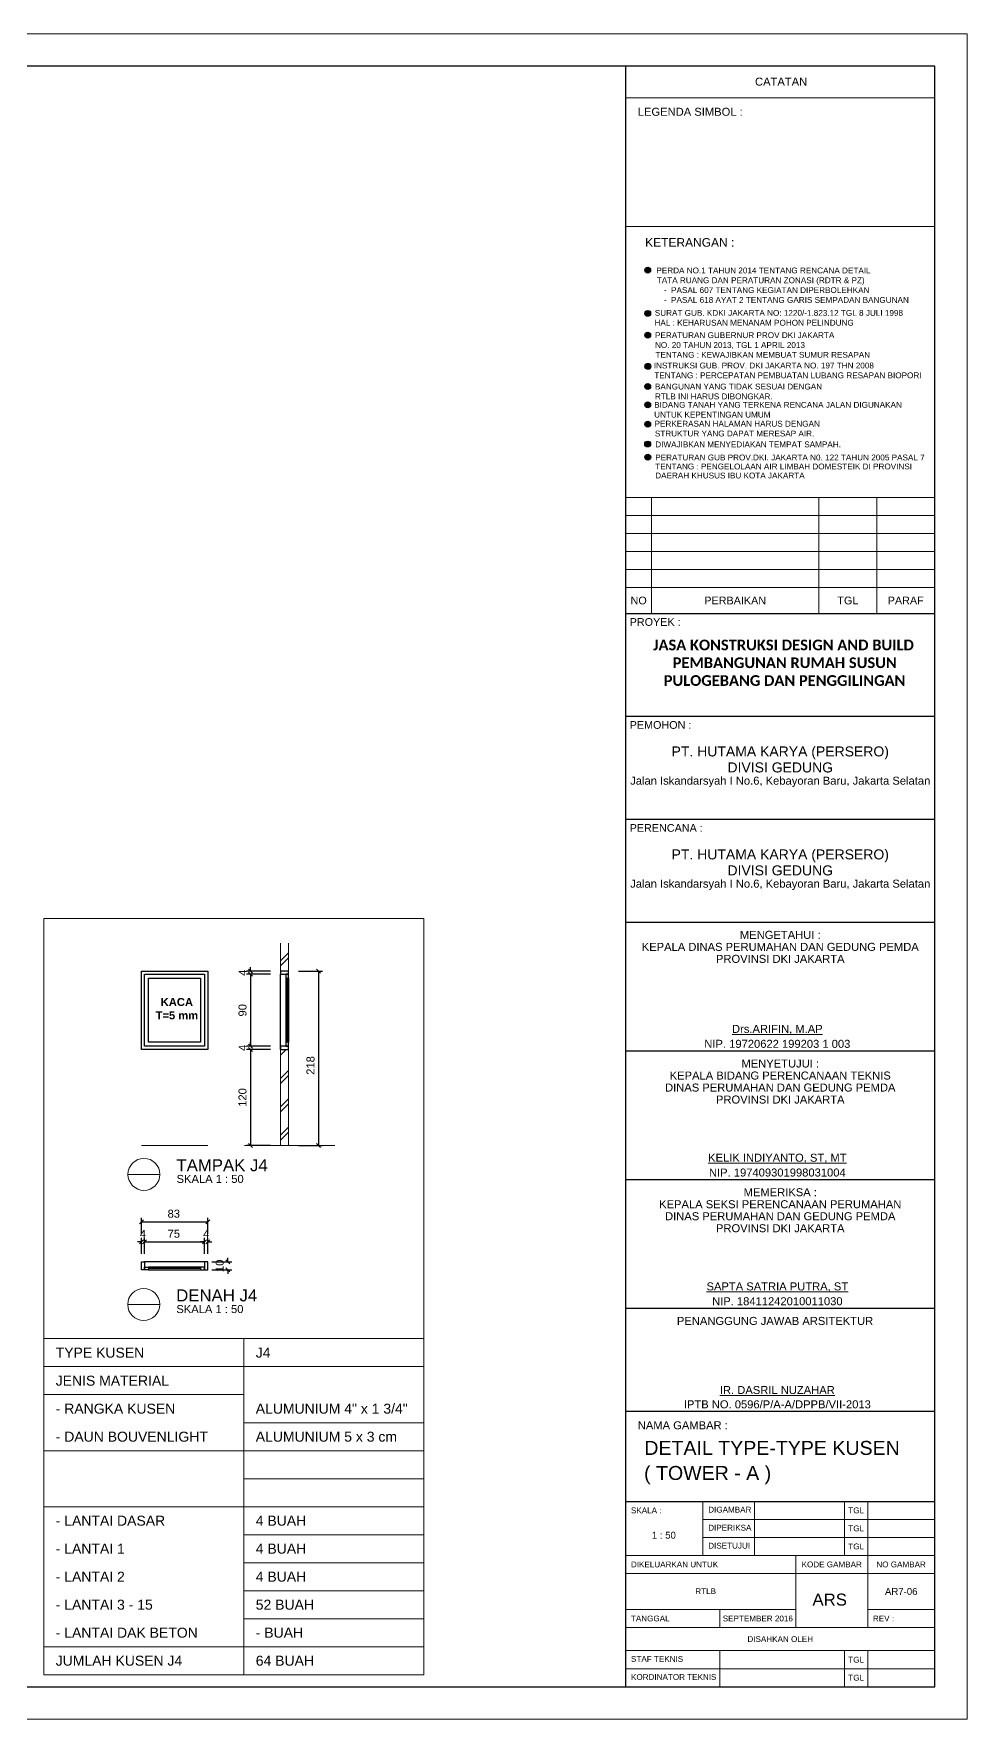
# Model space of a CAD drawing. Header units: millimetres. Extents: x -108 to 351, y -17 to 192.
# Drawn here: x 266.7 to 290.04, y -16.96 to 25.17 of the extents above; entities that cross this region are included whole.
import ezdxf
from ezdxf.enums import TextEntityAlignment as Align

# ---------------------------------------------------------------- set-up
doc = ezdxf.new("R2010")
doc.units = ezdxf.units.MM
doc.layers.get('defpoints').update_dxf_attribs({"color": 1})
for name, color, linetype, lineweight in [('-DPK-GARIS TEPI2', 7, 'Continuous', 13), ('-DPK-Simbol', 7, 'Continuous', 25), ('-DPK-TEKS 2', 7, 'Continuous', 15), ('ars', 11, 'Continuous', 0), ('KOP', 7, 'Continuous', 20), ('KOP GARIS', 1, 'Continuous', 30), ('lan', 7, 'Continuous', 15), ('NOT', 7, 'Continuous', 20), ('tem', 5, 'Continuous', 20), ('u', 6, 'Continuous', 20), ('u @ 1', 6, 'Continuous', 20)]:
    doc.layers.add(name, color=color, linetype=linetype, lineweight=lineweight)
doc.layers.add('Kusen', color=30, linetype='Continuous')
doc.styles.add('ARIAL', font='arial.ttf')
doc.styles.add('KOPDPK', font='sanss___.ttf', dxfattribs={"height": 2})
doc.styles.get("Standard").update_dxf_attribs({"font": 'arial.ttf'})
doc.dimstyles.new('SK-50', dxfattribs={"dimscale": 0, "dimtxt": 0.2, "dimasz": 0.1, "dimexe": 0.1, "dimexo": 0, "dimgap": 0.1, "dimtad": 1, "dimdec": 0, "dimlfac": 50, "dimzin": 0, "dimdsep": 46, "dimtxsty": 'Standard', "dimblk": 'OBLIQUE', "dimcen": 0.09, "dimclrd": 256, "dimclre": 256, "dimclrt": 256, "dimadec": 0, "dimazin": 0, "dimtfac": 1, "dimtdec": 0, "dimtofl": 0, "dimtmove": 0, "dimatfit": 3, "dimldrblk": 'OBLIQUE', "dimfxl": 0, "dimtolj": 1, "dimtzin": 0, "dimarcsym": 0})

# ---------------------------------------------------------------- blocks, each defined once
blk = doc.blocks.new('KOPA2-TPAK r')
at = {"layer": '-DPK-Simbol'}
for points in [[(51.339, 36.223, 1), (51.485, 36.223, 1)], [(51.339, 35.144, 1), (51.485, 35.144, 1)], [(51.339, 34.599, 1), (51.485, 34.599, 1)], [(51.344, 33.821, 1), (51.49, 33.821, 1)], [(51.339, 33.318, 1), (51.485, 33.318, 1)], [(51.339, 32.86, 1), (51.485, 32.86, 1)], [(51.339, 32.376, 1), (51.485, 32.376, 1)], [(51.338, 31.878, 1), (51.484, 31.878, 1)], [(51.341, 31.552, 1), (51.487, 31.552, 1)]]:
    blk.add_hatch(color=256, dxfattribs=at).paths.add_polyline_path(points)
at = {"layer": '-DPK-GARIS TEPI2', "lineweight": 13}
for p, q in [((50.864, 30.541), (58.585, 30.541)), ((51.508, 27.645), (51.508, 30.541)), ((55.69, 30.541), (55.69, 27.645)), ((57.138, 30.541), (57.138, 27.645)), ((50.864, 30.09), (58.585, 30.09)), ((50.864, 29.64), (58.585, 29.64)), ((50.864, 29.19), (58.585, 29.19)), ((50.864, 28.739), (58.585, 28.739)), ((50.864, 28.289), (58.585, 28.289))]:
    blk.add_line(p, q, dxfattribs=at)
at = {"layer": '-DPK-Simbol'}
for centre in [(51.412, 36.223), (51.412, 35.144), (51.412, 34.599), (51.417, 33.821), (51.417, 33.821), (51.412, 33.318), (51.412, 33.318), (51.412, 32.86), (51.412, 32.86), (51.412, 32.376), (51.411, 31.878), (51.411, 31.878), (51.414, 31.552), (51.414, 31.552)]:
    blk.add_circle(centre, 0.0732, dxfattribs=at)
blk.add_line((50.864, 37.317), (58.585, 37.317))
at = {"layer": 'KOP', "lineweight": 13}
for p, q in [((58.585, 40.534), (50.864, 40.534)), ((52.794, 5.447), (52.794, 4.096)), ((54.081, 5.447), (54.081, 4.096)), ((56.333, 5.447), (56.333, 4.096)), ((56.912, 5.447), (56.912, 4.096)), ((52.794, 4.997), (58.585, 4.997)), ((52.794, 4.547), (58.585, 4.547)), ((50.864, 4.096), (58.585, 4.096)), ((55.111, 4.096), (55.111, 2.295)), ((56.912, 4.096), (56.912, 2.295)), ((50.864, 3.646), (58.585, 3.646)), ((50.864, 2.745), (55.111, 2.745)), ((53.213, 2.745), (53.213, 2.295)), ((56.912, 2.745), (58.585, 2.745)), ((50.864, 2.295), (58.585, 2.295)), ((50.864, 1.716), (58.585, 1.716)), ((53.213, 1.716), (53.213, 0.815)), ((56.333, 1.716), (56.333, 0.815)), ((56.912, 1.716), (56.912, 0.815)), ((50.864, 1.265), (58.585, 1.265))]:
    blk.add_line(p, q, dxfattribs=at)
at = {"layer": 'KOP'}
blk.add_lwpolyline([(0, 0), (59.4, 0), (59.4, 42.135), (0, 42.135)], close=True, dxfattribs=at)
at = {"layer": 'KOP GARIS'}
for p, q in [((50.864, 0.815), (50.864, 41.32)), ((50.864, 27.645), (58.585, 27.645)), ((50.864, 25.072), (58.585, 25.072)), ((50.864, 22.498), (58.585, 22.498)), ((50.864, 19.924), (58.585, 19.924)), ((50.864, 16.707), (58.585, 16.707)), ((50.864, 13.49), (58.585, 13.49)), ((50.864, 10.273), (58.585, 10.273)), ((50.864, 7.699), (58.585, 7.699)), ((50.864, 5.447), (58.585, 5.447))]:
    blk.add_line(p, q, dxfattribs=at)
blk.add_lwpolyline([(0.815, 0.815), (58.585, 0.815), (58.585, 41.32), (0.815, 41.32)], close=True, dxfattribs=at)
at = {"layer": '-DPK-Simbol', "style": 'ARIAL'}
for s, p in [('PERDA NO.1 TAHUN 2014 TENTANG RENCANA DETAIL', (51.629, 36.144)), ('TATA RUANG DAN PERATURAN ZONASI (RDTR & PZ)', (51.64, 35.899)), ('   -  PASAL 607 TENTANG KEGIATAN DIPERBOLEHKAN', (51.645, 35.653)), ('   -  PASAL 618 AYAT 2 TENTANG GARIS SEMPADAN BANGUNAN', (51.645, 35.407)), ('SURAT GUB. KDKI JAKARTA NO: 1220/-1.823.12 TGL 8 JULI 1998', (51.589, 35.083)), ('HAL : KEHARUSAN MENANAM POHON PELINDUNG', (51.582, 34.837)), ('PERATURAN GUBERNUR PROV DKI JAKARTA', (51.595, 34.526)), ('TENTANG : KEWAJIBKAN MEMBUAT SUMUR RESAPAN', (51.606, 34.035)), ('NO. 20 TAHUN 2013, TGL 1 APRIL 2013', (51.595, 34.28)), ('INSTRUKSI GUB. PROV. DKI JAKARTA NO. 197 THN 2008', (51.564, 33.768)), ('TENTANG : PERCEPATAN PEMBUATAN LUBANG RESAPAN BIOPORI', (51.578, 33.522)), ('BANGUNAN YANG TIDAK SESUAI DENGAN', (51.594, 33.242)), ('BIDANG TANAH YANG TERKENA RENCANA JALAN DIGUNAKAN', (51.574, 32.785)), ('RTLB INI HARUS DIBONGKAR.', (51.593, 32.996)), ('UNTUK KEPENTINGAN UMUM', (51.573, 32.54)), ('PERKERASAN HALAMAN HARUS DENGAN', (51.584, 32.313)), ('STRUKTUR YANG DAPAT MERESAP AIR.', (51.591, 32.068)), ('DIWAJIBKAN MENYEDIAKAN TEMPAT SAMPAH.', (51.601, 31.796)), ('PERATURAN GUB PROV.DKI. JAKARTA N0. 122 TAHUN 2005 PASAL 7', (51.6, 31.469)), ('TENTANG : PENGELOLAAN AIR LIMBAH DOMESTEIK DI PROVINSI', (51.6, 31.244)), ('DAERAH KHUSUS IBU KOTA JAKARTA', (51.6, 31.018))]:
    blk.add_text(s, height=0.14584, dxfattribs=at).set_placement(p)
at = {"layer": '-DPK-TEKS 2', "style": 'KOPDPK'}
blk.add_text('KETERANGAN :', height=0.21447, dxfattribs=at).set_placement((51.347, 36.81))
at = {"layer": '-DPK-TEKS 2'}
for s, p in [('NO', (51.186, 27.967)), ('PERBAIKAN', (53.599, 27.967)), ('TGL', (56.414, 27.967)), ('PARAF', (57.861, 27.967))]:
    blk.add_text(s, height=0.193, dxfattribs=at).set_placement(p, align=Align.MIDDLE_CENTER)
for s, height, p in [('PROYEK :', 0.193, (50.961, 27.43)), ('PEMOHON :', 0.193, (50.961, 24.856)), ('PERENCANA :', 0.19303, (50.961, 22.282))]:
    blk.add_text(s, height=height, dxfattribs=at).set_placement(p, align=Align.MIDDLE_LEFT)
at = {"layer": '-DPK-TEKS 2', "insert": (50.405, 26.989), "char_height": 0.2, "attachment_point": 1}
blk.add_mtext_dynamic_manual_height_columns('\\pi1.1411;{\\fCalibri|b1|i0|c0|p34;\\H1.3333x;JASA KONSTRUKSI DESIGN AND BUILD \\P\\pi1.6308;PEMBANGUNAN RUMAH SUSUN \\P\\pi1.4066;PULOGEBANG DAN PENGGILINGAN}', width=8.92595, gutter_width=1.75, heights=[0], dxfattribs=at)
at = {"layer": 'KOP'}
for s, height, p in [('PT. HUTAMA KARYA (PERSERO)', 0.25, (54.725, 24.194)), ('DIVISI GEDUNG', 0.25, (54.725, 23.794)), ('Jalan Iskandarsyah I No.6, Kebayoran Baru, Jakarta Selatan', 0.2, (54.725, 23.463)), ('PT. HUTAMA KARYA (PERSERO)', 0.25, (54.725, 21.62)), ('DIVISI GEDUNG', 0.25, (54.725, 21.22)), ('Jalan Iskandarsyah I No.6, Kebayoran Baru, Jakarta Selatan', 0.2, (54.725, 20.889)), ('KEPALA DINAS PERUMAHAN DAN GEDUNG PEMDA', 0.2, (54.725, 19.309)), ('MENGETAHUI :', 0.2, (54.725, 19.609)), ('PROVINSI DKI JAKARTA', 0.2, (54.725, 19.009)), ('MENYETUJUI :', 0.2, (54.725, 16.392)), ('KEPALA BIDANG PERENCANAAN TEKNIS', 0.2, (54.725, 16.092)), ('DINAS PERUMAHAN DAN GEDUNG PEMDA', 0.2, (54.725, 15.792)), ('PROVINSI DKI JAKARTA', 0.2, (54.725, 15.492)), ('MEMERIKSA :', 0.2, (54.725, 13.175)), ('KEPALA SEKSI PERENCANAAN PERUMAHAN', 0.2, (54.725, 12.875)), ('DINAS PERUMAHAN DAN GEDUNG PEMDA', 0.2, (54.725, 12.575)), ('PROVINSI DKI JAKARTA', 0.2, (54.725, 12.275)), ('TGL', 0.1448, (56.623, 5.222)), ('TGL', 0.1448, (56.623, 4.772)), ('TGL', 0.1448, (56.623, 4.321)), ('KODE GAMBAR', 0.14477, (56.012, 3.871)), ('NO GAMBAR', 0.1448, (57.746, 3.871)), ('DISAHKAN OLEH', 0.14477, (54.725, 2.005)), ('TGL', 0.1448, (56.623, 1.49)), ('TGL', 0.1448, (56.623, 1.04))]:
    blk.add_text(s, height=height, dxfattribs=at).set_placement(p, align=Align.MIDDLE_CENTER)
for s, p in [('%%UDrs.ARIFIN, M.AP', (54.652, 17.239)), ('NIP. 19720622 199203 1 003', (54.652, 16.885)), ('%%UKELIK INDIYANTO, ST, MT', (54.652, 14.021)), ('NIP. 197409301998031004', (54.652, 13.668)), ('%%USAPTA SATRIA PUTRA, ST', (54.652, 10.804)), ('NIP. 18411242010011030', (54.652, 10.45)), ('%%UIR. DASRIL NUZAHAR', (54.652, 8.231)), ('IPTB NO. 0596/P/A-A/DPPB/VII-2013', (54.652, 7.877))]:
    blk.add_text(s, height=0.2, dxfattribs=at).set_placement(p, align=Align.MIDDLE)
for s, height, p in [('PENANGGUNG JAWAB ARSITEKTUR', 0.2, (52.142, 9.958)), ('SKALA :', 0.1448, (50.993, 5.222)), ('DIGAMBAR', 0.1448, (52.925, 5.24)), ('DIPERIKSA', 0.1448, (52.925, 4.789)), ('DISETUJUI', 0.1448, (52.925, 4.339)), ('DIKELUARKAN UNTUK ', 0.14477, (50.993, 3.871)), ('RTLB', 0.1448, (52.602, 3.202)), ('TANGGAL ', 0.1448, (50.993, 2.52)), ('SEPTEMBER 2016', 0.14477, (53.288, 2.52)), ('REV :', 0.1448, (57.041, 2.52)), ('STAF TEKNIS', 0.14477, (50.995, 1.508)), ('KORDINATOR TEKNIS', 0.14477, (50.995, 1.057))]:
    blk.add_text(s, height=height, dxfattribs=at).set_placement(p, align=Align.MIDDLE_LEFT)
at = {"layer": 'KOP', "attachment_point": 1}
for s, width, insert, char_height in [('\\pi0.037596;CATATAN', 1.34231, (54.057, 41.037), 0.2), ('LEGENDA SIMBOL :', 2.62438, (51.164, 40.284), 0.2), ('NAMA GAMBAR :', 2.25116, (51.164, 7.449), 0.2), ('ARS', 1.0069, (55.53, 3.142), 0.3)]:
    blk.add_mtext_dynamic_manual_height_columns(s, width=width, gutter_width=5, heights=[0], dxfattribs=dict(at, insert=insert, char_height=char_height))
at = {"layer": 'KOP'}
for p in [(51.864, 6.612), (51.864, 6.212), (51.864, 5.812)]:
    blk.add_attdef('JUDUL', p, '', height=0.25, dxfattribs=at)
for tag, p in [('SKALA', (51.816, 4.913)), ('SKALA', (51.816, 4.602)), ('SKALA', (51.816, 4.312)), ('AR-00', (57.749, 3.195))]:
    blk.add_attdef(tag, text='', height=0.172, dxfattribs=at).set_placement(p, align=Align.MIDDLE_CENTER)
blk = doc.blocks.new('_Oblique')
at = {"color": 0, "linetype": 'ByBlock', "lineweight": -2}
blk.add_line((-0.5, -0.5), (0.5, 0.5), dxfattribs=at)
blk = doc.blocks.new('*D71')
at = {"layer": 'defpoints', "color": 0, "transparency": 16777216}
for p in [(270.976, -5.03), (269.476, -5.33), (270.976, -5.33)]:
    blk.add_point(p, dxfattribs=at)
at = {"layer": 'u', "lineweight": -2, "transparency": 16777216}
for p, q in [((269.476, -5.33), (269.476, -4.93)), ((269.476, -5.03), (270.976, -5.03)), ((270.976, -5.33), (270.976, -4.93))]:
    blk.add_line(p, q, dxfattribs=at)
at = {"layer": 'u', "lineweight": -2, "transparency": 16777216, "xscale": 0.1, "yscale": 0.1, "zscale": 0.1, "rotation": 180}
blk.add_blockref('_Oblique', (269.476, -5.03), dxfattribs=at)
at = {"layer": 'u', "lineweight": -2, "transparency": 16777216, "xscale": 0.1, "yscale": 0.1, "zscale": 0.1}
blk.add_blockref('_Oblique', (270.976, -5.03), dxfattribs=at)
at = {"layer": 'u', "transparency": 16777216, "insert": (270.206, -4.828), "char_height": 0.2, "attachment_point": 5}
blk.add_mtext('\\A1;75', dxfattribs=at)
blk = doc.blocks.new('*D74')
at = {"layer": 'defpoints', "color": 0, "transparency": 16777216}
for p in [(271.056, -5.03), (270.976, -5.33), (271.056, -5.33)]:
    blk.add_point(p, dxfattribs=at)
at = {"layer": 'u', "lineweight": -2, "transparency": 16777216}
for p, q in [((270.976, -5.03), (270.876, -5.03)), ((270.976, -5.33), (270.976, -4.93)), ((271.056, -5.33), (271.056, -4.93)), ((271.056, -5.03), (271.156, -5.03))]:
    blk.add_line(p, q, dxfattribs=at)
at = {"layer": 'u', "lineweight": -2, "transparency": 16777216, "xscale": 0.1, "yscale": 0.1, "zscale": 0.1}
blk.add_blockref('_Oblique', (270.976, -5.03), dxfattribs=at)
at = {"layer": 'u', "lineweight": -2, "transparency": 16777216, "xscale": 0.1, "yscale": 0.1, "zscale": 0.1, "rotation": 180}
blk.add_blockref('_Oblique', (271.056, -5.03), dxfattribs=at)
at = {"layer": 'u', "transparency": 16777216, "insert": (271.016, -4.83), "char_height": 0.2, "attachment_point": 5}
blk.add_mtext('\\A1;4', dxfattribs=at)
blk = doc.blocks.new('*D72')
at = {"layer": 'defpoints', "color": 0, "transparency": 16777216}
for p in [(271.056, -4.53), (269.396, -4.83), (271.056, -4.83)]:
    blk.add_point(p, dxfattribs=at)
at = {"layer": 'u', "lineweight": -2, "transparency": 16777216}
for p, q in [((269.396, -4.83), (269.396, -4.43)), ((269.396, -4.53), (271.056, -4.53)), ((271.056, -4.83), (271.056, -4.43))]:
    blk.add_line(p, q, dxfattribs=at)
at = {"layer": 'u', "lineweight": -2, "transparency": 16777216, "xscale": 0.1, "yscale": 0.1, "zscale": 0.1, "rotation": 180}
blk.add_blockref('_Oblique', (269.396, -4.53), dxfattribs=at)
at = {"layer": 'u', "lineweight": -2, "transparency": 16777216, "xscale": 0.1, "yscale": 0.1, "zscale": 0.1}
blk.add_blockref('_Oblique', (271.056, -4.53), dxfattribs=at)
at = {"layer": 'u', "transparency": 16777216, "insert": (270.206, -4.327), "char_height": 0.2, "attachment_point": 5}
blk.add_mtext('\\A1;83', dxfattribs=at)
blk = doc.blocks.new('*D73')
at = {"layer": 'defpoints', "color": 0, "transparency": 16777216}
for p in [(271.156, -5.53), (271.156, -5.73), (271.556, -5.73)]:
    blk.add_point(p, dxfattribs=at)
at = {"layer": 'u', "lineweight": -2, "transparency": 16777216}
for p, q in [((271.556, -5.53), (271.556, -5.43)), ((271.156, -5.53), (271.656, -5.53)), ((271.156, -5.73), (271.656, -5.73)), ((271.556, -5.73), (271.556, -5.83))]:
    blk.add_line(p, q, dxfattribs=at)
at = {"layer": 'u', "lineweight": -2, "transparency": 16777216, "xscale": 0.1, "yscale": 0.1, "zscale": 0.1}
for p, rotation in [((271.556, -5.53), 270), ((271.556, -5.73), 90)]:
    blk.add_blockref('_Oblique', p, dxfattribs=dict(at, rotation=rotation))
at = {"layer": 'u', "transparency": 16777216, "insert": (271.354, -5.63), "char_height": 0.2, "attachment_point": 5, "rotation": 90}
blk.add_mtext('\\A1;10', dxfattribs=at)
blk = doc.blocks.new('*D75')
at = {"layer": 'defpoints', "color": 0, "transparency": 16777216}
for p in [(269.476, -5.03), (269.396, -5.33), (269.476, -5.33)]:
    blk.add_point(p, dxfattribs=at)
at = {"layer": 'u', "lineweight": -2, "transparency": 16777216}
for p, q in [((269.396, -5.03), (269.296, -5.03)), ((269.396, -5.33), (269.396, -4.93)), ((269.476, -5.33), (269.476, -4.93)), ((269.476, -5.03), (269.576, -5.03))]:
    blk.add_line(p, q, dxfattribs=at)
at = {"layer": 'u', "lineweight": -2, "transparency": 16777216, "xscale": 0.1, "yscale": 0.1, "zscale": 0.1}
blk.add_blockref('_Oblique', (269.396, -5.03), dxfattribs=at)
at = {"layer": 'u', "lineweight": -2, "transparency": 16777216, "xscale": 0.1, "yscale": 0.1, "zscale": 0.1, "rotation": 180}
blk.add_blockref('_Oblique', (269.476, -5.03), dxfattribs=at)
at = {"layer": 'u', "transparency": 16777216, "insert": (269.436, -4.83), "char_height": 0.2, "attachment_point": 5}
blk.add_mtext('\\A1;4', dxfattribs=at)
blk = doc.blocks.new('*D76')
at = {"layer": 'defpoints', "color": 0, "transparency": 16777216}
for p in [(272.626, -0.221), (272.126, -2.621), (272.626, -2.621)]:
    blk.add_point(p, dxfattribs=at)
at = {"layer": 'u', "lineweight": -2, "transparency": 16777216}
for p, q in [((272.626, -0.221), (272.026, -0.221)), ((272.126, -0.221), (272.126, -2.621)), ((272.626, -2.621), (272.026, -2.621))]:
    blk.add_line(p, q, dxfattribs=at)
at = {"layer": 'u', "lineweight": -2, "transparency": 16777216, "xscale": 0.1, "yscale": 0.1, "zscale": 0.1}
for p, rotation in [((272.126, -0.221), 90), ((272.126, -2.621), 270)]:
    blk.add_blockref('_Oblique', p, dxfattribs=dict(at, rotation=rotation))
at = {"layer": 'u', "transparency": 16777216, "insert": (271.924, -1.421), "char_height": 0.2, "attachment_point": 5, "rotation": 90}
blk.add_mtext('\\A1;120', dxfattribs=at)
blk = doc.blocks.new('*D77')
at = {"layer": 'defpoints', "color": 0, "transparency": 16777216}
for p in [(272.626, 1.739), (272.126, 1.659), (272.626, 1.659)]:
    blk.add_point(p, dxfattribs=at)
at = {"layer": 'u', "lineweight": -2, "transparency": 16777216}
for p, q in [((272.626, 1.739), (272.026, 1.739)), ((272.126, 1.739), (272.126, 1.839)), ((272.626, 1.659), (272.026, 1.659)), ((272.126, 1.659), (272.126, 1.559))]:
    blk.add_line(p, q, dxfattribs=at)
at = {"layer": 'u', "lineweight": -2, "transparency": 16777216, "xscale": 0.1, "yscale": 0.1, "zscale": 0.1}
for p, rotation in [((272.126, 1.739), 270), ((272.126, 1.659), 90)]:
    blk.add_blockref('_Oblique', p, dxfattribs=dict(at, rotation=rotation))
at = {"layer": 'u', "transparency": 16777216, "insert": (271.926, 1.699), "char_height": 0.2, "attachment_point": 5, "rotation": 90}
blk.add_mtext('\\A1;4', dxfattribs=at)
blk = doc.blocks.new('*D78')
at = {"layer": 'defpoints', "color": 0, "transparency": 16777216}
for p in [(273.326, 1.739), (273.326, -2.621), (273.826, -2.621)]:
    blk.add_point(p, dxfattribs=at)
at = {"layer": 'u', "lineweight": -2, "transparency": 16777216}
for p, q in [((273.326, 1.739), (273.926, 1.739)), ((273.826, 1.739), (273.826, -2.621)), ((273.326, -2.621), (273.926, -2.621))]:
    blk.add_line(p, q, dxfattribs=at)
at = {"layer": 'u', "lineweight": -2, "transparency": 16777216, "xscale": 0.1, "yscale": 0.1, "zscale": 0.1}
for p, rotation in [((273.826, 1.739), 90), ((273.826, -2.621), 270)]:
    blk.add_blockref('_Oblique', p, dxfattribs=dict(at, rotation=rotation))
at = {"layer": 'u', "transparency": 16777216, "insert": (273.624, -0.621), "char_height": 0.2, "attachment_point": 5, "rotation": 90}
blk.add_mtext('\\A1;218', dxfattribs=at)
blk = doc.blocks.new('*D79')
at = {"layer": 'defpoints', "color": 0, "transparency": 16777216}
for p in [(272.126, -0.221), (272.626, -0.141), (272.626, -0.221)]:
    blk.add_point(p, dxfattribs=at)
at = {"layer": 'u', "lineweight": -2, "transparency": 16777216}
for p, q in [((272.626, -0.141), (272.026, -0.141)), ((272.626, -0.221), (272.026, -0.221)), ((272.126, -0.141), (272.126, -0.041)), ((272.126, -0.221), (272.126, -0.321))]:
    blk.add_line(p, q, dxfattribs=at)
at = {"layer": 'u', "lineweight": -2, "transparency": 16777216, "xscale": 0.1, "yscale": 0.1, "zscale": 0.1}
for p, rotation in [((272.126, -0.141), 270), ((272.126, -0.221), 90)]:
    blk.add_blockref('_Oblique', p, dxfattribs=dict(at, rotation=rotation))
at = {"layer": 'u', "transparency": 16777216, "insert": (271.926, -0.181), "char_height": 0.2, "attachment_point": 5, "rotation": 90}
blk.add_mtext('\\A1;4', dxfattribs=at)
blk = doc.blocks.new('*D80')
at = {"layer": 'defpoints', "color": 0, "transparency": 16777216}
for p in [(272.626, 1.659), (272.126, -0.141), (272.626, -0.141)]:
    blk.add_point(p, dxfattribs=at)
at = {"layer": 'u', "lineweight": -2, "transparency": 16777216}
for p, q in [((272.626, 1.659), (272.026, 1.659)), ((272.126, 1.659), (272.126, -0.141)), ((272.626, -0.141), (272.026, -0.141))]:
    blk.add_line(p, q, dxfattribs=at)
at = {"layer": 'u', "lineweight": -2, "transparency": 16777216, "xscale": 0.1, "yscale": 0.1, "zscale": 0.1}
for p, rotation in [((272.126, 1.659), 90), ((272.126, -0.141), 270)]:
    blk.add_blockref('_Oblique', p, dxfattribs=dict(at, rotation=rotation))
at = {"layer": 'u', "transparency": 16777216, "insert": (271.924, 0.759), "char_height": 0.2, "attachment_point": 5, "rotation": 90}
blk.add_mtext('\\A1;90', dxfattribs=at)
blk = doc.blocks.new('Ndtpd')
blk.add_line((0.747, 0), (-0.747, 0))
blk.add_circle((0, 0), 0.747)
at = {"flags": 4}
for tag, height, p in [('NO', 0.5, (0, 0.148)), ('NOLBR', 0.3, (0, -0.398))]:
    blk.add_attdef(tag, text='', height=height, dxfattribs=at).set_placement(p, align=Align.CENTER)
for tag, p, height in [('NDTPD', (1.516, 0.148), 0.5), ('SKALA', (1.523, -0.398), 0.3)]:
    blk.add_attdef(tag, p, '', height=height, dxfattribs=at)

msp = doc.modelspace()

# ---------------------------------------------------------------- hatches: boundary and pattern name
at = {"layer": 'ars'}
h = msp.add_hatch(dxfattribs=at)
h.set_pattern_fill('TEMBOK', color=256, scale=0.502197)
h.set_pattern_definition([(225, (283.2192, 94.5978), (0.355107, -0.355107), []), (225, (283.09363, 94.5978), (0.355107, -0.355107), [])])
h.paths.add_polyline_path([(273.07448, 2.43497), (272.8736, 2.43497), (272.8736, 1.73907), (273.07448, 1.73907)])
h = msp.add_hatch(dxfattribs=at)
h.set_pattern_fill('TEMBOK', color=256, scale=0.502197)
h.set_pattern_definition([(225, (283.2192, 90.2378), (0.355107, -0.355107), []), (225, (283.09363, 90.2378), (0.355107, -0.355107), [])])
h.paths.add_polyline_path([(273.07624, -2.62093), (273.07624, -0.22093), (272.87536, -0.22093), (272.87624, -2.62093)])

# ---------------------------------------------------------------- linework, layer by layer
for points in [[(273.04624, -0.04093), (273.04624, 1.55907), (273.03624, 1.55907), (273.03624, -0.04093)], [(270.87608, -5.68965), (269.57608, -5.68965), (269.57608, -5.69965), (270.87608, -5.69965)]]:
    msp.add_lwpolyline(points, dxfattribs=at)
at = {"layer": 'Kusen'}
for p, q in [((272.87624, -0.22093), (272.87624, 1.65907)), ((273.00624, 1.55907), (273.00624, -0.04093)), ((273.07624, 1.55907), (273.07624, -0.04093)), ((270.97608, -5.52965), (269.47608, -5.52965)), ((270.87608, -5.65965), (269.57608, -5.65965)), ((269.57608, -5.72965), (270.87608, -5.72965))]:
    msp.add_line(p, q, dxfattribs=at)
at = {"layer": 'Kusen', "linetype": 'ByBlock'}
for points in [[(271.05608, 1.73907), (271.05608, -0.22093), (269.39608, -0.22093), (269.39608, 1.73907)], [(270.97608, 1.65907), (270.97608, -0.14093), (269.47608, -0.14093), (269.47608, 1.65907)], [(270.87608, 1.55907), (270.87608, -0.04093), (269.57608, -0.04093), (269.57608, 1.55907)]]:
    msp.add_lwpolyline(points, close=True, dxfattribs=at)
at = {"layer": 'Kusen'}
for points in [[(272.87624, 1.65907), (273.07624, 1.65907), (273.07624, 1.73907), (272.87624, 1.73907)], [(273.00624, 1.55907), (273.07624, 1.55907), (273.07624, 1.65907), (273.00624, 1.65907)], [(272.87624, -0.22093), (273.07624, -0.22093), (273.07624, -0.14093), (272.87624, -0.14093)], [(273.00624, -0.14093), (273.07624, -0.14093), (273.07624, -0.04093), (273.00624, -0.04093)], [(269.47608, -5.72965), (269.39608, -5.72965), (269.39608, -5.52965), (269.47608, -5.52965)], [(269.47608, -5.72965), (269.39608, -5.72965), (269.39608, -5.52965), (269.47608, -5.52965)], [(269.47608, -5.72965), (269.47608, -5.65965), (269.57608, -5.65965), (269.57608, -5.72965)], [(270.97608, -5.72965), (270.97608, -5.65965), (270.87608, -5.65965), (270.87608, -5.72965)], [(270.97608, -5.72965), (271.05608, -5.72965), (271.05608, -5.52965), (270.97608, -5.52965)]]:
    msp.add_lwpolyline(points, close=True, dxfattribs=at)
at = {"layer": 'lan'}
for p, q in [((266.95435, -15.84995), (266.95435, 3.05005)), ((276.45435, 3.05005), (266.95435, 3.05005)), ((276.45435, -15.84995), (276.45435, 3.05005)), ((271.97624, -2.62093), (274.23031, -2.62093)), ((276.45435, -7.44995), (266.95435, -7.44995)), ((271.95435, -15.84995), (271.95435, -7.44995)), ((276.45435, -8.14995), (266.95435, -8.14995)), ((271.95435, -8.84995), (266.95435, -8.84995)), ((276.45435, -9.54995), (271.95435, -9.54995)), ((276.45435, -10.24995), (266.95435, -10.24995)), ((276.45435, -10.94995), (271.95435, -10.94995)), ((276.45435, -11.64995), (266.95435, -11.64995)), ((276.45435, -12.34995), (271.95435, -12.34995)), ((276.45435, -13.04995), (271.95435, -13.04995)), ((276.45435, -13.74995), (271.95435, -13.74995)), ((276.45435, -14.44995), (271.95435, -14.44995)), ((276.45435, -15.14995), (266.95435, -15.14995)), ((276.45435, -15.84995), (266.95435, -15.84995))]:
    msp.add_line(p, q, dxfattribs=at)
at = {"layer": 'lan', "linetype": 'Continuous', "ltscale": 2}
msp.add_line((271.05608, -2.62093), (269.39608, -2.62093), dxfattribs=at)
at = {"layer": 'tem'}
for p, q in [((272.87536, 2.43497), (272.87536, 1.73907)), ((273.07624, 1.73907), (273.07624, 2.43497)), ((273.07624, -0.22093), (272.87624, -0.22093)), ((272.87624, -0.22093), (272.87624, -2.62093)), ((273.07624, -2.62093), (273.07624, -0.22093))]:
    msp.add_line(p, q, dxfattribs=at)

# ---------------------------------------------------------------- block references
at = {"layer": 'KOP'}
ref = msp.add_blockref('KOPA2-TPAK r', (230.63958, -16.96472), dxfattribs=at)
ref.add_attrib('AR-00', 'AR7-06', dxfattribs={"height": 0.171579}).set_placement((288.38836, -13.76928), align=Align.MIDDLE_CENTER)
ref.add_attrib('SKALA', '1 : 50', dxfattribs={"height": 0.171579}).set_placement((282.45517, -12.36284), align=Align.MIDDLE_CENTER)
ref.add_attrib('JUDUL', '( TOWER - A )', (281.96062, -10.98236), dxfattribs={"height": 0.35})
ref.add_attrib('JUDUL', 'DETAIL TYPE-TYPE KUSEN', (281.96744, -10.35572), dxfattribs={"height": 0.35})
at = {"layer": 'NOT'}
ref = msp.add_blockref('Ndtpd', (269.45977, -3.34353), dxfattribs=dict(at, xscale=0.5354752342704153, yscale=0.5354752342704153, zscale=0.5354752342704153))
ref.add_attrib('NDTPD', 'TAMPAK J4', (270.27156, -3.26451), dxfattribs={"layer": '0', "height": 0.3, "flags": 4})
ref.add_attrib('SKALA', 'SKALA 1 : 50', (270.27542, -3.55684), dxfattribs={"layer": '0', "height": 0.2, "flags": 4})
ref = msp.add_blockref('Ndtpd', (269.45374, -6.59715), dxfattribs=dict(at, xscale=0.5354752342704153, yscale=0.5354752342704153, zscale=0.5354752342704153))
ref.add_attrib('NDTPD', 'DENAH J4', (270.26553, -6.51813), dxfattribs={"layer": '0', "height": 0.3, "flags": 4})
ref.add_attrib('SKALA', 'SKALA 1 : 50', (270.2694, -6.81046), dxfattribs={"layer": '0', "height": 0.2, "flags": 4})

# ---------------------------------------------------------------- texts
for s, p in [('TYPE KUSEN', (267.25435, -7.92495)), ('J4', (272.25435, -7.92495)), ('JENIS MATERIAL', (267.25435, -8.62495)), ('- RANGKA KUSEN', (267.25435, -9.32495)), ('ALUMUNIUM 4" x 1 3/4"', (272.25435, -9.32495)), ('- DAUN BOUVENLIGHT', (267.25435, -10.02495)), ('ALUMUNIUM 5 x 3 cm', (272.25435, -10.02495)), ('- LANTAI DASAR', (267.25435, -12.12495)), ('4 BUAH', (272.25435, -12.12495)), ('- LANTAI 1', (267.25435, -12.82495)), ('4 BUAH', (272.25435, -12.82495)), ('- LANTAI 2', (267.25435, -13.52495)), ('4 BUAH', (272.25435, -13.52495)), ('- LANTAI 3 - 15', (267.25435, -14.22495)), ('52 BUAH', (272.25435, -14.22495)), ('- LANTAI DAK BETON', (267.25435, -14.92495)), ('- BUAH', (272.25435, -14.92495)), ('JUMLAH KUSEN J4', (267.25435, -15.62495)), ('64 BUAH', (272.25435, -15.62495))]:
    msp.add_text(s, height=0.25, dxfattribs=at).set_placement(p)
at = {"layer": 'NOT', "insert": (269.73419, 1.06535), "char_height": 0.2, "attachment_point": 1}
msp.add_mtext_dynamic_manual_height_columns('\\pi0.14459;{\\fArial|b1|i0|c0|p34;KACA\\P\\pi0.017371;T=5 mm}', width=1.0743058, gutter_width=1.25, heights=[0], dxfattribs=at)

# ---------------------------------------------------------------- dimensions: what is measured, and where the dimension line sits
at = {"layer": 'u'}
for base, p1, p2, picture, middle in [((271.05608, -4.52965), (269.39608, -4.82965), (271.05608, -4.82965), '*D72', (270.20608, -4.52965)), ((270.97608, -5.02965), (269.47608, -5.32965), (270.97608, -5.32965), '*D71', (270.20608, -5.02965))]:
    dim = msp.add_linear_dim(base=base, p1=p1, p2=p2, dimstyle='SK-50', override={"dimscale": 1, "dimtxt": 0.2}, dxfattribs=at)
    dim.commit()
    dim.dimension.update_dxf_attribs({"geometry": picture, "text_midpoint": middle, "dimtype": 160})
dim = msp.add_linear_dim(base=(271.55608, -5.72965), p1=(271.15608, -5.52965), p2=(271.15608, -5.72965), angle=270, dimstyle='SK-50', override={"dimscale": 1, "dimtxt": 0.2}, dxfattribs=at)
dim.commit()
dim.dimension.update_dxf_attribs({"geometry": '*D73', "text_midpoint": (271.55608, -5.62965), "dimtype": 160})
at = {"layer": 'u @ 1'}
for base, p1, p2, picture, middle in [((272.12624, -0.14093), (272.62624, 1.65907), (272.62624, -0.14093), '*D80', (272.12624, 0.75907)), ((272.12624, 1.65907), (272.62624, 1.73907), (272.62624, 1.65907), '*D77', (272.12624, 1.69907)), ((273.82624, -2.62093), (273.32624, 1.73907), (273.32624, -2.62093), '*D78', (273.82624, -0.62093)), ((272.12624, -2.62093), (272.62624, -0.22093), (272.62624, -2.62093), '*D76', (272.12624, -1.42093)), ((272.12624, -0.22093), (272.62624, -0.14093), (272.62624, -0.22093), '*D79', (272.12624, -0.18093))]:
    dim = msp.add_linear_dim(base=base, p1=p1, p2=p2, angle=270, dimstyle='SK-50', override={"dimscale": 1, "dimtxt": 0.2, "dimtix": 0, "dimtofl": 0, "dimtmove": 0, "dimatfit": 3}, dxfattribs=at)
    dim.commit()
    dim.dimension.update_dxf_attribs({"geometry": picture, "text_midpoint": middle, "dimtype": 128})
for base, p1, p2, picture, middle in [((269.47608, -5.02965), (269.39608, -5.32965), (269.47608, -5.32965), '*D75', (269.43608, -5.02965)), ((271.05608, -5.02965), (270.97608, -5.32965), (271.05608, -5.32965), '*D74', (271.01608, -5.02965))]:
    dim = msp.add_linear_dim(base=base, p1=p1, p2=p2, dimstyle='SK-50', override={"dimscale": 1, "dimtxt": 0.2, "dimtix": 0, "dimtofl": 0, "dimtmove": 0, "dimatfit": 3}, dxfattribs=at)
    dim.commit()
    dim.dimension.update_dxf_attribs({"geometry": picture, "text_midpoint": middle, "dimtype": 128})

doc.saveas('drawing.dxf')
